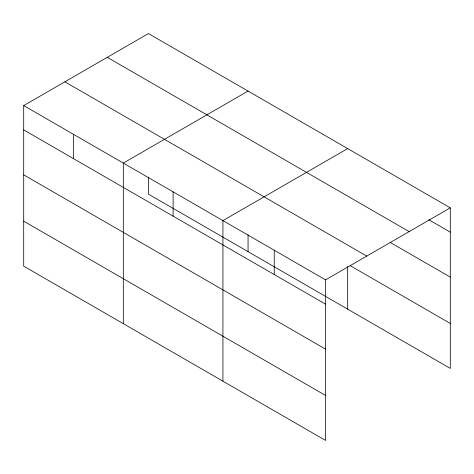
<?xml version="1.0" encoding="UTF-8"?>
<svg xmlns="http://www.w3.org/2000/svg" width="474" height="474" viewBox="0 0 474 474"><rect width="100%" height="100%" fill="white"/><g stroke="black" fill="none" stroke-linecap="round" stroke-linejoin="round"><path stroke-width="0.71" d="M325.561 349.137L325.561 279.861L23.7 105.584L23.7 266.157L325.561 440.435L325.561 349.137L23.7 174.859M148.439 177.187L148.439 194.139L450.3 368.416L450.3 207.843L148.439 33.565L23.7 105.584M248.056 91.073L123.311 163.092L123.311 323.671M347.667 148.587L222.928 220.606L222.928 381.185M325.561 279.861L450.3 207.843M428.763 219.711L450.3 232.147M107.278 57.33L409.133 231.608M390.114 242.368L450.3 277.118M64.867 81.818L366.722 256.09M350.203 265.659L450.3 323.446M23.7 129.888L325.561 304.166M23.7 221.192L325.561 395.464M347.667 266.406L347.667 309.161M274.245 250.231L274.245 274.541M248.056 234.695L248.056 251.653M173.123 191.852L173.123 216.156M73.506 134.338L73.506 158.648"/></g></svg>
